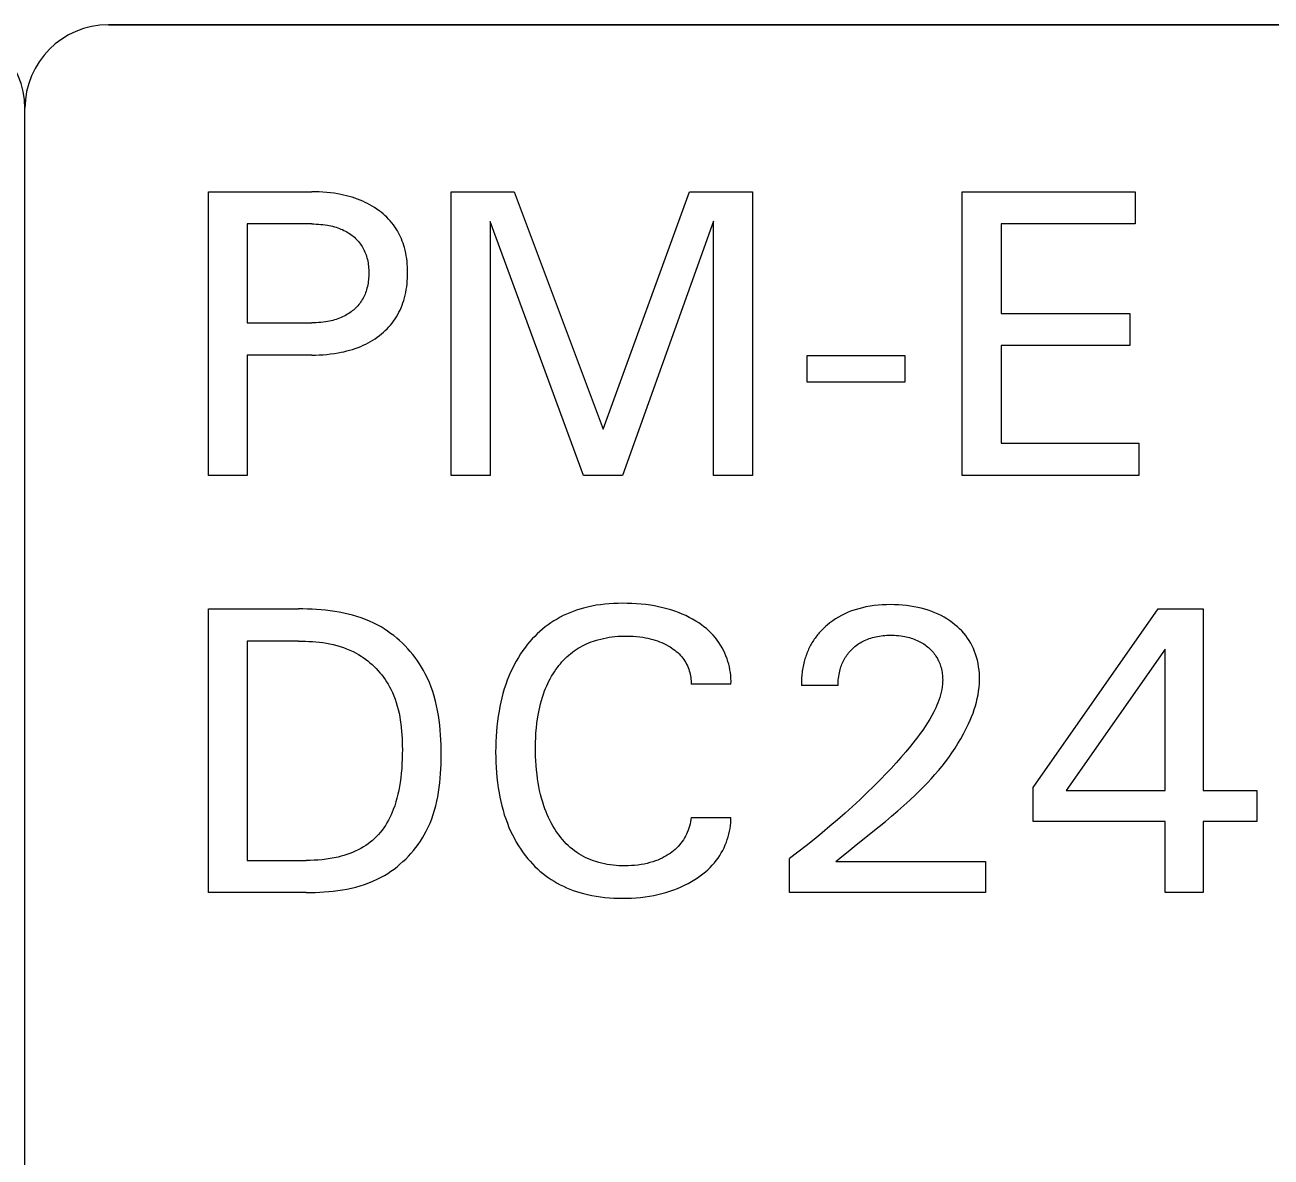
# Model space of a CAD drawing. Extents: x 10 to 656, y -396 to 292.
# Drawn here: x 261.521 to 263.033, y 116.836 to 118.21 of the extents above; entities that cross this region are included whole.
import ezdxf

# ---------------------------------------------------------------- set-up
doc = ezdxf.new("R2010")
doc.units = 0
doc.header["$LTSCALE"] = 5
doc.header["$MEASUREMENT"] = 0
doc.layers.get('0').update_dxf_attribs({"linetype": 'CONTINUOUS'})

msp = doc.modelspace()

# ---------------------------------------------------------------- linework, layer by layer
at = {"color": 7, "linetype": 'Continuous'}
for p, q in [((261.6226, 118.2098), (264.4568, 118.2098)), ((264.4568, 118.2098), (261.6226, 118.2098)), ((261.5214, 101.4882), (261.5214, 118.1086)), ((261.7441, 117.6632), (261.7441, 118.0073)), ((261.7441, 118.0073), (261.8692, 118.0073)), ((261.8737, 118.0073), (261.8692, 118.0073)), ((261.8783, 118.0072), (261.8737, 118.0073)), ((261.8828, 118.0069), (261.8783, 118.0072)), ((261.8874, 118.0066), (261.8828, 118.0069)), ((261.8919, 118.0061), (261.8874, 118.0066)), ((261.8964, 118.0055), (261.8919, 118.0061)), ((261.9009, 118.0048), (261.8964, 118.0055)), ((261.9044, 118.0042), (261.9009, 118.0048)), ((261.9079, 118.0034), (261.9044, 118.0042)), ((261.9113, 118.0026), (261.9079, 118.0034)), ((261.9147, 118.0017), (261.9113, 118.0026)), ((261.9181, 118.0007), (261.9147, 118.0017)), ((261.9215, 117.9996), (261.9181, 118.0007)), ((262.0384, 117.6632), (262.0384, 118.0073)), ((262.0384, 118.0073), (262.1148, 118.0073)), ((262.1148, 118.0073), (262.2228, 117.7193)), ((262.2228, 117.7193), (262.3275, 118.0073)), ((262.3275, 118.0073), (262.4038, 118.0073)), ((262.4038, 118.0073), (262.4038, 117.6632)), ((262.6582, 117.6632), (262.6582, 118.0073)), ((262.6582, 118.0073), (262.868, 118.0073)), ((262.868, 118.0073), (262.868, 117.9683)), ((261.9248, 117.9984), (261.9215, 117.9996)), ((261.9281, 117.9972), (261.9248, 117.9984)), ((261.9311, 117.9959), (261.9281, 117.9972)), ((261.9341, 117.9945), (261.9311, 117.9959)), ((261.937, 117.9931), (261.9341, 117.9945)), ((261.9399, 117.9915), (261.937, 117.9931)), ((261.9427, 117.9899), (261.9399, 117.9915)), ((261.9455, 117.9881), (261.9427, 117.9899)), ((261.9482, 117.9863), (261.9455, 117.9881)), ((261.9509, 117.9844), (261.9482, 117.9863)), ((261.9533, 117.9825), (261.9509, 117.9844)), ((261.9557, 117.9806), (261.9533, 117.9825)), ((261.958, 117.9785), (261.9557, 117.9806)), ((261.9602, 117.9764), (261.958, 117.9785)), ((261.9624, 117.9742), (261.9602, 117.9764)), ((261.9645, 117.9719), (261.9624, 117.9742)), ((261.9664, 117.9696), (261.9645, 117.9719)), ((262.0855, 117.9712), (262.0855, 117.6632)), ((262.1989, 117.6632), (262.0855, 117.9712)), ((262.3567, 117.9717), (262.2463, 117.6632)), ((262.3567, 117.6632), (262.3567, 117.9717)), ((261.7911, 117.9683), (261.7911, 117.8483)), ((261.8692, 117.9683), (261.7911, 117.9683)), ((261.8692, 117.9683), (261.8719, 117.9683)), ((261.8719, 117.9683), (261.8747, 117.9682)), ((261.8747, 117.9682), (261.8774, 117.9681)), ((261.8774, 117.9681), (261.8802, 117.9678)), ((261.8802, 117.9678), (261.8829, 117.9676)), ((261.8829, 117.9676), (261.8857, 117.9672)), ((261.8857, 117.9672), (261.8884, 117.9668)), ((261.8884, 117.9668), (261.8905, 117.9664)), ((261.8905, 117.9664), (261.8926, 117.9659)), ((261.8926, 117.9659), (261.8946, 117.9655)), ((261.8946, 117.9655), (261.8967, 117.9649)), ((261.8967, 117.9649), (261.8987, 117.9643)), ((261.8987, 117.9643), (261.9008, 117.9636)), ((261.9008, 117.9636), (261.9028, 117.9629)), ((261.9028, 117.9629), (261.9047, 117.9621)), ((261.9047, 117.9621), (261.9065, 117.9614)), ((261.9065, 117.9614), (261.9083, 117.9605)), ((261.9083, 117.9605), (261.91, 117.9597)), ((261.91, 117.9597), (261.9117, 117.9587)), ((261.9117, 117.9587), (261.9134, 117.9577)), ((261.9134, 117.9577), (261.915, 117.9567)), ((261.915, 117.9567), (261.9166, 117.9556)), ((261.9166, 117.9556), (261.9182, 117.9544)), ((261.9683, 117.9672), (261.9664, 117.9696)), ((261.9701, 117.9647), (261.9683, 117.9672)), ((261.9717, 117.9624), (261.9701, 117.9647)), ((261.9731, 117.96), (261.9717, 117.9624)), ((261.9745, 117.9576), (261.9731, 117.96)), ((261.9757, 117.9552), (261.9745, 117.9576)), ((262.7053, 117.9683), (262.7053, 117.8598)), ((262.868, 117.9683), (262.7053, 117.9683)), ((261.9182, 117.9544), (261.9196, 117.9533)), ((261.9196, 117.9533), (261.921, 117.9521)), ((261.921, 117.9521), (261.9224, 117.9508)), ((261.9224, 117.9508), (261.9237, 117.9495)), ((261.9237, 117.9495), (261.9249, 117.9482)), ((261.9249, 117.9482), (261.9262, 117.9468)), ((261.9262, 117.9468), (261.9273, 117.9454)), ((261.9273, 117.9454), (261.9284, 117.9439)), ((261.9284, 117.9439), (261.9294, 117.9424)), ((261.9294, 117.9424), (261.9304, 117.9408)), ((261.9304, 117.9408), (261.9314, 117.9392)), ((261.9769, 117.9527), (261.9757, 117.9552)), ((261.978, 117.9501), (261.9769, 117.9527)), ((261.9791, 117.9475), (261.978, 117.9501)), ((261.98, 117.9449), (261.9791, 117.9475)), ((261.9809, 117.9423), (261.98, 117.9449)), ((261.9817, 117.9396), (261.9809, 117.9423)), ((261.9314, 117.9392), (261.9322, 117.9376)), ((261.9322, 117.9376), (261.933, 117.9359)), ((261.933, 117.9359), (261.9338, 117.9342)), ((261.9338, 117.9342), (261.9345, 117.9325)), ((261.9345, 117.9325), (261.9351, 117.9308)), ((261.9351, 117.9308), (261.9357, 117.929)), ((261.9357, 117.929), (261.9362, 117.9272)), ((261.9362, 117.9272), (261.9367, 117.9252)), ((261.9367, 117.9252), (261.9371, 117.9232)), ((261.9825, 117.9363), (261.9817, 117.9396)), ((261.9833, 117.933), (261.9825, 117.9363)), ((261.9839, 117.9297), (261.9833, 117.933)), ((261.9844, 117.9263), (261.9839, 117.9297)), ((261.9848, 117.9229), (261.9844, 117.9263)), ((261.9371, 117.9232), (261.9375, 117.9212)), ((261.9375, 117.9212), (261.9378, 117.9191)), ((261.9378, 117.9191), (261.938, 117.9171)), ((261.938, 117.9171), (261.9382, 117.915)), ((261.9382, 117.915), (261.9383, 117.9129)), ((261.9383, 117.9129), (261.9384, 117.9109)), ((261.9384, 117.9109), (261.9384, 117.9088)), ((261.9851, 117.9195), (261.9848, 117.9229)), ((261.9853, 117.9161), (261.9851, 117.9195)), ((261.9855, 117.9127), (261.9853, 117.9161)), ((261.9855, 117.9093), (261.9855, 117.9127)), ((261.9375, 117.8964), (261.9371, 117.8943)), ((261.9378, 117.8984), (261.9375, 117.8964)), ((261.938, 117.9005), (261.9378, 117.8984)), ((261.9382, 117.9026), (261.938, 117.9005)), ((261.9383, 117.9046), (261.9382, 117.9026)), ((261.9384, 117.9067), (261.9383, 117.9046)), ((261.9384, 117.9088), (261.9384, 117.9067)), ((261.9844, 117.892), (261.9848, 117.8955)), ((261.9848, 117.8955), (261.9851, 117.8989)), ((261.9851, 117.8989), (261.9854, 117.9024)), ((261.9854, 117.9024), (261.9855, 117.9058)), ((261.9855, 117.9058), (261.9855, 117.9093)), ((261.9323, 117.8797), (261.9315, 117.8781)), ((261.9331, 117.8814), (261.9323, 117.8797)), ((261.9339, 117.8832), (261.9331, 117.8814)), ((261.9345, 117.8849), (261.9339, 117.8832)), ((261.9352, 117.8867), (261.9345, 117.8849)), ((261.9357, 117.8884), (261.9352, 117.8867)), ((261.9362, 117.8902), (261.9357, 117.8884)), ((261.9367, 117.8923), (261.9362, 117.8902)), ((261.9371, 117.8943), (261.9367, 117.8923)), ((261.9817, 117.8785), (261.9826, 117.8818)), ((261.9826, 117.8818), (261.9833, 117.8852)), ((261.9833, 117.8852), (261.9839, 117.8886)), ((261.9839, 117.8886), (261.9844, 117.892)), ((261.9212, 117.8651), (261.9199, 117.8639)), ((261.9226, 117.8664), (261.9212, 117.8651)), ((261.9239, 117.8677), (261.9226, 117.8664)), ((261.9251, 117.869), (261.9239, 117.8677)), ((261.9263, 117.8704), (261.9251, 117.869)), ((261.9274, 117.8719), (261.9263, 117.8704)), ((261.9285, 117.8734), (261.9274, 117.8719)), ((261.9296, 117.8749), (261.9285, 117.8734)), ((261.9305, 117.8765), (261.9296, 117.8749)), ((261.9315, 117.8781), (261.9305, 117.8765)), ((261.9764, 117.8639), (261.9777, 117.8667)), ((261.9777, 117.8667), (261.9788, 117.8696)), ((261.9788, 117.8696), (261.9799, 117.8725)), ((261.9799, 117.8725), (261.9809, 117.8755)), ((261.9809, 117.8755), (261.9817, 117.8785)), ((261.8858, 117.8495), (261.883, 117.8491)), ((261.8885, 117.8499), (261.8858, 117.8495)), ((261.8906, 117.8503), (261.8885, 117.8499)), ((261.8927, 117.8508), (261.8906, 117.8503)), ((261.8948, 117.8513), (261.8927, 117.8508)), ((261.8969, 117.8518), (261.8948, 117.8513)), ((261.8989, 117.8525), (261.8969, 117.8518)), ((261.901, 117.8532), (261.8989, 117.8525)), ((261.903, 117.8539), (261.901, 117.8532)), ((261.9049, 117.8547), (261.903, 117.8539)), ((261.9067, 117.8555), (261.9049, 117.8547)), ((261.9085, 117.8564), (261.9067, 117.8555)), ((261.9103, 117.8573), (261.9085, 117.8564)), ((261.912, 117.8583), (261.9103, 117.8573)), ((261.9136, 117.8593), (261.912, 117.8583)), ((261.9153, 117.8604), (261.9136, 117.8593)), ((261.9169, 117.8615), (261.9153, 117.8604)), ((261.9184, 117.8627), (261.9169, 117.8615)), ((261.9199, 117.8639), (261.9184, 117.8627)), ((261.9667, 117.8481), (261.9686, 117.8505)), ((261.9686, 117.8505), (261.9703, 117.853)), ((261.9703, 117.853), (261.972, 117.8557)), ((261.972, 117.8557), (261.9736, 117.8583)), ((261.9736, 117.8583), (261.975, 117.8611)), ((261.975, 117.8611), (261.9764, 117.8639)), ((262.7053, 117.8598), (262.8616, 117.8598)), ((262.8616, 117.8598), (262.8616, 117.8208)), ((261.7911, 117.8483), (261.8692, 117.8483)), ((261.8719, 117.8483), (261.8692, 117.8483)), ((261.8747, 117.8484), (261.8719, 117.8483)), ((261.8775, 117.8486), (261.8747, 117.8484)), ((261.8803, 117.8488), (261.8775, 117.8486)), ((261.883, 117.8491), (261.8803, 117.8488)), ((261.9514, 117.833), (261.9538, 117.8349)), ((261.9538, 117.8349), (261.9561, 117.8369)), ((261.9561, 117.8369), (261.9584, 117.839)), ((261.9584, 117.839), (261.9606, 117.8411)), ((261.9606, 117.8411), (261.9627, 117.8434)), ((261.9627, 117.8434), (261.9648, 117.8457)), ((261.9648, 117.8457), (261.9667, 117.8481)), ((261.9254, 117.8185), (261.9287, 117.8198)), ((261.9287, 117.8198), (261.9317, 117.8211)), ((261.9317, 117.8211), (261.9347, 117.8225)), ((261.9347, 117.8225), (261.9376, 117.824)), ((261.9376, 117.824), (261.9404, 117.8256)), ((261.9404, 117.8256), (261.9433, 117.8273)), ((261.9433, 117.8273), (261.946, 117.8291)), ((261.946, 117.8291), (261.9487, 117.831)), ((261.9487, 117.831), (261.9514, 117.833)), ((262.7053, 117.8208), (262.7053, 117.7022)), ((262.8616, 117.8208), (262.7053, 117.8208)), ((261.7911, 117.8093), (261.7911, 117.6632)), ((261.8692, 117.8093), (261.7911, 117.8093)), ((261.8692, 117.8093), (261.8738, 117.8093)), ((261.8738, 117.8093), (261.8784, 117.8095)), ((261.8784, 117.8095), (261.883, 117.8097)), ((261.883, 117.8097), (261.8876, 117.8101)), ((261.8876, 117.8101), (261.8922, 117.8106)), ((261.8922, 117.8106), (261.8967, 117.8112)), ((261.8967, 117.8112), (261.9013, 117.8119)), ((261.9013, 117.8119), (261.9048, 117.8126)), ((261.9048, 117.8126), (261.9083, 117.8133)), ((261.9083, 117.8133), (261.9118, 117.8142)), ((261.9118, 117.8142), (261.9152, 117.8151)), ((261.9152, 117.8151), (261.9186, 117.8161)), ((261.9186, 117.8161), (261.922, 117.8173)), ((261.922, 117.8173), (261.9254, 117.8185)), ((262.4702, 117.7764), (262.4702, 117.8088)), ((262.4702, 117.8088), (262.5887, 117.8088)), ((262.5887, 117.8088), (262.5887, 117.7764)), ((262.5887, 117.7764), (262.4702, 117.7764)), ((262.7053, 117.7022), (262.8724, 117.7022)), ((262.8724, 117.7022), (262.8724, 117.6632)), ((261.7911, 117.6632), (261.7441, 117.6632)), ((262.0855, 117.6632), (262.0384, 117.6632)), ((262.2463, 117.6632), (262.1989, 117.6632)), ((262.4038, 117.6632), (262.3567, 117.6632)), ((262.8724, 117.6632), (262.6582, 117.6632)), ((262.1987, 117.5022), (262.1945, 117.501)), ((262.2039, 117.5035), (262.1987, 117.5022)), ((262.2091, 117.5046), (262.2039, 117.5035)), ((262.2143, 117.5056), (262.2091, 117.5046)), ((262.2196, 117.5063), (262.2143, 117.5056)), ((262.2249, 117.507), (262.2196, 117.5063)), ((262.2302, 117.5075), (262.2249, 117.507)), ((262.2356, 117.5078), (262.2302, 117.5075)), ((262.2409, 117.508), (262.2356, 117.5078)), ((262.2463, 117.5081), (262.2409, 117.508)), ((262.2519, 117.508), (262.2463, 117.5081)), ((262.2575, 117.5078), (262.2519, 117.508)), ((262.2632, 117.5075), (262.2575, 117.5078)), ((262.2688, 117.5071), (262.2632, 117.5075)), ((262.2744, 117.5064), (262.2688, 117.5071)), ((262.28, 117.5057), (262.2744, 117.5064)), ((262.285, 117.5048), (262.28, 117.5057)), ((262.29, 117.5038), (262.285, 117.5048)), ((262.295, 117.5027), (262.29, 117.5038)), ((262.2999, 117.5014), (262.295, 117.5027)), ((262.5371, 117.5026), (262.5327, 117.5015)), ((262.5415, 117.5036), (262.5371, 117.5026)), ((262.5464, 117.5045), (262.5415, 117.5036)), ((262.5513, 117.5052), (262.5464, 117.5045)), ((262.5562, 117.5057), (262.5513, 117.5052)), ((262.5612, 117.5061), (262.5562, 117.5057)), ((262.5662, 117.5063), (262.5612, 117.5061)), ((262.5711, 117.5064), (262.5662, 117.5063)), ((262.576, 117.5063), (262.5711, 117.5064)), ((262.5808, 117.5061), (262.576, 117.5063)), ((262.5857, 117.5058), (262.5808, 117.5061)), ((262.5905, 117.5053), (262.5857, 117.5058)), ((262.5953, 117.5047), (262.5905, 117.5053)), ((262.6001, 117.5039), (262.5953, 117.5047)), ((262.6044, 117.5031), (262.6001, 117.5039)), ((262.6086, 117.5021), (262.6044, 117.5031)), ((262.6129, 117.501), (262.6086, 117.5021)), ((261.7441, 117.1571), (261.7441, 117.5012)), ((261.7441, 117.5012), (261.8531, 117.5012)), ((261.8585, 117.5012), (261.8531, 117.5012)), ((261.864, 117.5011), (261.8585, 117.5012)), ((261.8696, 117.5009), (261.864, 117.5011)), ((261.8751, 117.5006), (261.8696, 117.5009)), ((261.8806, 117.5001), (261.8751, 117.5006)), ((261.8861, 117.4996), (261.8806, 117.5001)), ((261.8916, 117.499), (261.8861, 117.4996)), ((261.8971, 117.4982), (261.8916, 117.499)), ((261.9026, 117.4973), (261.8971, 117.4982)), ((261.908, 117.4962), (261.9026, 117.4973)), ((261.9134, 117.495), (261.908, 117.4962)), ((261.9187, 117.4936), (261.9134, 117.495)), ((261.924, 117.4921), (261.9187, 117.4936)), ((261.9292, 117.4904), (261.924, 117.4921)), ((261.9343, 117.4885), (261.9292, 117.4904)), ((261.9394, 117.4864), (261.9343, 117.4885)), ((262.163, 117.4868), (262.1594, 117.4844)), ((262.1668, 117.489), (262.163, 117.4868)), ((262.1705, 117.4911), (262.1668, 117.489)), ((262.1744, 117.4931), (262.1705, 117.4911)), ((262.1783, 117.4949), (262.1744, 117.4931)), ((262.1823, 117.4966), (262.1783, 117.4949)), ((262.1863, 117.4982), (262.1823, 117.4966)), ((262.1904, 117.4996), (262.1863, 117.4982)), ((262.1945, 117.501), (262.1904, 117.4996)), ((262.3048, 117.5), (262.2999, 117.5014)), ((262.3097, 117.4984), (262.3048, 117.5)), ((262.3141, 117.4968), (262.3097, 117.4984)), ((262.3185, 117.495), (262.3141, 117.4968)), ((262.3228, 117.4931), (262.3185, 117.495)), ((262.327, 117.491), (262.3228, 117.4931)), ((262.3312, 117.4888), (262.327, 117.491)), ((262.3353, 117.4864), (262.3312, 117.4888)), ((262.5011, 117.4867), (262.4976, 117.4842)), ((262.5046, 117.4891), (262.5011, 117.4867)), ((262.5083, 117.4913), (262.5046, 117.4891)), ((262.512, 117.4934), (262.5083, 117.4913)), ((262.5158, 117.4953), (262.512, 117.4934)), ((262.52, 117.4971), (262.5158, 117.4953)), ((262.5241, 117.4988), (262.52, 117.4971)), ((262.5284, 117.5002), (262.5241, 117.4988)), ((262.5327, 117.5015), (262.5284, 117.5002)), ((262.617, 117.4997), (262.6129, 117.501)), ((262.6212, 117.4982), (262.617, 117.4997)), ((262.6252, 117.4966), (262.6212, 117.4982)), ((262.629, 117.4949), (262.6252, 117.4966)), ((262.6326, 117.4931), (262.629, 117.4949)), ((262.6362, 117.4912), (262.6326, 117.4931)), ((262.6397, 117.4891), (262.6362, 117.4912)), ((262.6432, 117.4868), (262.6397, 117.4891)), ((262.6465, 117.4844), (262.6432, 117.4868)), ((262.7443, 117.2847), (262.896, 117.5012)), ((262.896, 117.5012), (262.9504, 117.5012)), ((262.9504, 117.5012), (262.9504, 117.2808)), ((261.9444, 117.4841), (261.9394, 117.4864)), ((261.9493, 117.4816), (261.9444, 117.4841)), ((261.9533, 117.4793), (261.9493, 117.4816)), ((261.9573, 117.4769), (261.9533, 117.4793)), ((261.9612, 117.4743), (261.9573, 117.4769)), ((261.9649, 117.4716), (261.9612, 117.4743)), ((261.9687, 117.4688), (261.9649, 117.4716)), ((262.1459, 117.4739), (262.1427, 117.4709)), ((262.1491, 117.4767), (262.1459, 117.4739)), ((262.1525, 117.4794), (262.1491, 117.4767)), ((262.1559, 117.482), (262.1525, 117.4794)), ((262.1594, 117.4844), (262.1559, 117.482)), ((262.3386, 117.4843), (262.3353, 117.4864)), ((262.3418, 117.4821), (262.3386, 117.4843)), ((262.3449, 117.4797), (262.3418, 117.4821)), ((262.3479, 117.4773), (262.3449, 117.4797)), ((262.3508, 117.4747), (262.3479, 117.4773)), ((262.3536, 117.472), (262.3508, 117.4747)), ((262.3563, 117.4692), (262.3536, 117.472)), ((262.4849, 117.4722), (262.4838, 117.471)), ((262.486, 117.4735), (262.4849, 117.4722)), ((262.4871, 117.4747), (262.486, 117.4735)), ((262.4882, 117.4759), (262.4871, 117.4747)), ((262.4894, 117.477), (262.4882, 117.4759)), ((262.4906, 117.4782), (262.4894, 117.477)), ((262.4918, 117.4793), (262.4906, 117.4782)), ((262.493, 117.4804), (262.4918, 117.4793)), ((262.4943, 117.4815), (262.493, 117.4804)), ((262.4976, 117.4842), (262.4943, 117.4815)), ((262.6494, 117.4821), (262.6465, 117.4844)), ((262.6523, 117.4797), (262.6494, 117.4821)), ((262.655, 117.4772), (262.6523, 117.4797)), ((262.6576, 117.4745), (262.655, 117.4772)), ((262.6601, 117.4717), (262.6576, 117.4745)), ((262.6625, 117.4689), (262.6601, 117.4717)), ((261.7911, 117.4622), (261.7911, 117.1961)), ((261.8531, 117.4622), (261.7911, 117.4622)), ((261.8531, 117.4622), (261.8573, 117.4622)), ((261.8573, 117.4622), (261.8615, 117.4621)), ((261.8615, 117.4621), (261.8658, 117.4619)), ((261.8658, 117.4619), (261.8701, 117.4616)), ((261.8701, 117.4616), (261.8743, 117.4613)), ((261.8743, 117.4613), (261.8786, 117.4608)), ((261.8786, 117.4608), (261.8828, 117.4603)), ((261.8828, 117.4603), (261.887, 117.4596)), ((261.887, 117.4596), (261.8912, 117.4588)), ((261.8912, 117.4588), (261.8954, 117.4579)), ((261.8954, 117.4579), (261.8995, 117.4569)), ((261.8995, 117.4569), (261.9036, 117.4557)), ((261.9723, 117.4659), (261.9687, 117.4688)), ((261.9758, 117.4628), (261.9723, 117.4659)), ((261.9792, 117.4596), (261.9758, 117.4628)), ((261.9825, 117.4563), (261.9792, 117.4596)), ((262.1311, 117.4583), (262.1284, 117.4549)), ((262.1339, 117.4616), (262.1311, 117.4583)), ((262.1367, 117.4648), (262.1339, 117.4616)), ((262.1397, 117.4679), (262.1367, 117.4648)), ((262.1427, 117.4709), (262.1397, 117.4679)), ((262.1975, 117.4563), (262.2001, 117.4576)), ((262.2001, 117.4576), (262.2027, 117.4589)), ((262.2027, 117.4589), (262.2054, 117.46)), ((262.2054, 117.46), (262.208, 117.4611)), ((262.208, 117.4611), (262.2108, 117.4621)), ((262.2108, 117.4621), (262.2135, 117.463)), ((262.2135, 117.463), (262.2163, 117.4638)), ((262.2163, 117.4638), (262.2197, 117.4647)), ((262.2197, 117.4647), (262.2231, 117.4655)), ((262.2231, 117.4655), (262.2266, 117.4662)), ((262.2266, 117.4662), (262.23, 117.4668)), ((262.23, 117.4668), (262.2335, 117.4673)), ((262.2335, 117.4673), (262.237, 117.4677)), ((262.237, 117.4677), (262.2406, 117.468)), ((262.2406, 117.468), (262.2441, 117.4682)), ((262.2441, 117.4682), (262.2476, 117.4683)), ((262.2476, 117.4683), (262.2511, 117.4683)), ((262.2511, 117.4683), (262.2551, 117.4683)), ((262.2551, 117.4683), (262.2591, 117.4681)), ((262.2591, 117.4681), (262.2631, 117.4678)), ((262.2631, 117.4678), (262.267, 117.4674)), ((262.267, 117.4674), (262.271, 117.4669)), ((262.271, 117.4669), (262.2739, 117.4663)), ((262.2739, 117.4663), (262.2769, 117.4658)), ((262.2769, 117.4658), (262.2799, 117.4651)), ((262.2799, 117.4651), (262.2828, 117.4643)), ((262.2828, 117.4643), (262.2857, 117.4634)), ((262.2857, 117.4634), (262.2885, 117.4625)), ((262.2885, 117.4625), (262.2912, 117.4615)), ((262.2912, 117.4615), (262.2938, 117.4604)), ((262.2938, 117.4604), (262.2964, 117.4592)), ((262.2964, 117.4592), (262.2989, 117.4579)), ((262.2989, 117.4579), (262.3014, 117.4566)), ((262.3014, 117.4566), (262.3038, 117.4551)), ((262.3589, 117.4663), (262.3563, 117.4692)), ((262.3611, 117.4634), (262.3589, 117.4663)), ((262.3632, 117.4604), (262.3611, 117.4634)), ((262.3652, 117.4574), (262.3632, 117.4604)), ((262.367, 117.4542), (262.3652, 117.4574)), ((262.4743, 117.4571), (262.4735, 117.4555)), ((262.4751, 117.4586), (262.4743, 117.4571)), ((262.476, 117.4601), (262.4751, 117.4586)), ((262.477, 117.4616), (262.476, 117.4601)), ((262.4778, 117.463), (262.477, 117.4616)), ((262.4788, 117.4644), (262.4778, 117.463)), ((262.4797, 117.4658), (262.4788, 117.4644)), ((262.4807, 117.4671), (262.4797, 117.4658)), ((262.4817, 117.4684), (262.4807, 117.4671)), ((262.4827, 117.4697), (262.4817, 117.4684)), ((262.4838, 117.471), (262.4827, 117.4697)), ((262.5281, 117.4556), (262.5297, 117.4568)), ((262.5297, 117.4568), (262.5313, 117.4579)), ((262.5313, 117.4579), (262.5329, 117.4591)), ((262.5329, 117.4591), (262.5346, 117.4601)), ((262.5346, 117.4601), (262.5363, 117.4611)), ((262.5363, 117.4611), (262.538, 117.462)), ((262.538, 117.462), (262.5398, 117.4629)), ((262.5398, 117.4629), (262.5417, 117.4638)), ((262.5417, 117.4638), (262.5436, 117.4645)), ((262.5436, 117.4645), (262.5455, 117.4652)), ((262.5455, 117.4652), (262.5474, 117.4659)), ((262.5474, 117.4659), (262.5494, 117.4665)), ((262.5494, 117.4665), (262.5514, 117.467)), ((262.5514, 117.467), (262.5533, 117.4675)), ((262.5533, 117.4675), (262.5555, 117.4679)), ((262.5555, 117.4679), (262.5577, 117.4683)), ((262.5577, 117.4683), (262.56, 117.4686)), ((262.56, 117.4686), (262.5622, 117.4689)), ((262.5622, 117.4689), (262.5644, 117.469)), ((262.5644, 117.469), (262.5666, 117.4692)), ((262.5666, 117.4692), (262.5689, 117.4693)), ((262.5689, 117.4693), (262.5711, 117.4693)), ((262.5711, 117.4693), (262.5736, 117.4693)), ((262.5736, 117.4693), (262.5761, 117.4692)), ((262.5761, 117.4692), (262.5786, 117.469)), ((262.5786, 117.469), (262.5811, 117.4688)), ((262.5811, 117.4688), (262.5836, 117.4685)), ((262.5836, 117.4685), (262.586, 117.4682)), ((262.586, 117.4682), (262.5885, 117.4677)), ((262.5885, 117.4677), (262.5904, 117.4674)), ((262.5904, 117.4674), (262.5923, 117.4669)), ((262.5923, 117.4669), (262.5942, 117.4664)), ((262.5942, 117.4664), (262.5961, 117.4659)), ((262.5961, 117.4659), (262.598, 117.4653)), ((262.598, 117.4653), (262.5998, 117.4646)), ((262.5998, 117.4646), (262.6016, 117.4639)), ((262.6016, 117.4639), (262.6034, 117.4631)), ((262.6034, 117.4631), (262.6051, 117.4623)), ((262.6051, 117.4623), (262.6068, 117.4615)), ((262.6068, 117.4615), (262.6084, 117.4606)), ((262.6084, 117.4606), (262.61, 117.4597)), ((262.61, 117.4597), (262.6115, 117.4587)), ((262.6115, 117.4587), (262.6131, 117.4576)), ((262.6131, 117.4576), (262.6146, 117.4565)), ((262.6146, 117.4565), (262.616, 117.4554)), ((262.6647, 117.4659), (262.6625, 117.4689)), ((262.6667, 117.4628), (262.6647, 117.4659)), ((262.6685, 117.4597), (262.6667, 117.4628)), ((262.6702, 117.4564), (262.6685, 117.4597)), ((261.9036, 117.4557), (261.9077, 117.4544)), ((261.9077, 117.4544), (261.9116, 117.453)), ((261.9116, 117.453), (261.9155, 117.4513)), ((261.9155, 117.4513), (261.9194, 117.4496)), ((261.9194, 117.4496), (261.9231, 117.4476)), ((261.9231, 117.4476), (261.9261, 117.4459)), ((261.9261, 117.4459), (261.929, 117.4441)), ((261.929, 117.4441), (261.9318, 117.4422)), ((261.9318, 117.4422), (261.9346, 117.4402)), ((261.9857, 117.4529), (261.9825, 117.4563)), ((261.9888, 117.4494), (261.9857, 117.4529)), ((261.9918, 117.4458), (261.9888, 117.4494)), ((261.9947, 117.4421), (261.9918, 117.4458)), ((261.9974, 117.4384), (261.9947, 117.4421)), ((262.1199, 117.4423), (262.1173, 117.438)), ((262.1226, 117.4466), (262.1199, 117.4423)), ((262.1254, 117.4508), (262.1226, 117.4466)), ((262.1284, 117.4549), (262.1254, 117.4508)), ((262.1767, 117.441), (262.1788, 117.443)), ((262.1788, 117.443), (262.1809, 117.445)), ((262.1809, 117.445), (262.1831, 117.4468)), ((262.1831, 117.4468), (262.1854, 117.4486)), ((262.1854, 117.4486), (262.1877, 117.4503)), ((262.1877, 117.4503), (262.1901, 117.4519)), ((262.1901, 117.4519), (262.1925, 117.4535)), ((262.1925, 117.4535), (262.195, 117.455)), ((262.195, 117.455), (262.1975, 117.4563)), ((262.3038, 117.4551), (262.3058, 117.4539)), ((262.3058, 117.4539), (262.3077, 117.4526)), ((262.3077, 117.4526), (262.3096, 117.4512)), ((262.3096, 117.4512), (262.3114, 117.4497)), ((262.3114, 117.4497), (262.3132, 117.4482)), ((262.3132, 117.4482), (262.3149, 117.4466)), ((262.3149, 117.4466), (262.3165, 117.4449)), ((262.3165, 117.4449), (262.318, 117.4432)), ((262.318, 117.4432), (262.3194, 117.4415)), ((262.3194, 117.4415), (262.3207, 117.4397)), ((262.3687, 117.451), (262.367, 117.4542)), ((262.3703, 117.4477), (262.3687, 117.451)), ((262.3717, 117.4443), (262.3703, 117.4477)), ((262.373, 117.4408), (262.3717, 117.4443)), ((262.4681, 117.4424), (262.4675, 117.4407)), ((262.4686, 117.4441), (262.4681, 117.4424)), ((262.4692, 117.4457), (262.4686, 117.4441)), ((262.4698, 117.4474), (262.4692, 117.4457)), ((262.4705, 117.4491), (262.4698, 117.4474)), ((262.4712, 117.4507), (262.4705, 117.4491)), ((262.4719, 117.4523), (262.4712, 117.4507)), ((262.4727, 117.4539), (262.4719, 117.4523)), ((262.4735, 117.4555), (262.4727, 117.4539)), ((262.5155, 117.4407), (262.5164, 117.4422)), ((262.5164, 117.4422), (262.5173, 117.4437)), ((262.5173, 117.4437), (262.5183, 117.4451)), ((262.5183, 117.4451), (262.5193, 117.4465)), ((262.5193, 117.4465), (262.5204, 117.4479)), ((262.5204, 117.4479), (262.5215, 117.4492)), ((262.5215, 117.4492), (262.5227, 117.4505)), ((262.5227, 117.4505), (262.5239, 117.4517)), ((262.5239, 117.4517), (262.5252, 117.453)), ((262.5252, 117.453), (262.5266, 117.4543)), ((262.5266, 117.4543), (262.5281, 117.4556)), ((262.616, 117.4554), (262.6173, 117.4543)), ((262.6173, 117.4543), (262.6186, 117.4532)), ((262.6186, 117.4532), (262.6198, 117.452)), ((262.6198, 117.452), (262.621, 117.4508)), ((262.621, 117.4508), (262.6222, 117.4495)), ((262.6222, 117.4495), (262.6233, 117.4482)), ((262.6233, 117.4482), (262.6243, 117.4469)), ((262.6243, 117.4469), (262.6254, 117.4455)), ((262.6254, 117.4455), (262.6263, 117.4441)), ((262.6263, 117.4441), (262.6272, 117.4426)), ((262.6272, 117.4426), (262.6281, 117.4412)), ((262.6718, 117.4531), (262.6702, 117.4564)), ((262.6732, 117.4497), (262.6718, 117.4531)), ((262.6744, 117.4463), (262.6732, 117.4497)), ((262.6755, 117.4428), (262.6744, 117.4463)), ((262.6766, 117.4389), (262.6755, 117.4428)), ((262.9043, 117.4522), (262.7845, 117.2808)), ((262.9043, 117.2808), (262.9043, 117.4522)), ((261.9346, 117.4402), (261.9373, 117.4381)), ((261.9373, 117.4381), (261.9399, 117.4359)), ((261.9399, 117.4359), (261.9425, 117.4337)), ((261.9425, 117.4337), (261.945, 117.4313)), ((261.945, 117.4313), (261.9474, 117.4288)), ((261.9474, 117.4288), (261.9497, 117.4263)), ((261.9497, 117.4263), (261.952, 117.4237)), ((262, 117.4345), (261.9974, 117.4384)), ((262.0025, 117.4306), (262, 117.4345)), ((262.0048, 117.4266), (262.0025, 117.4306)), ((262.007, 117.4225), (262.0048, 117.4266)), ((262.1126, 117.429), (262.1104, 117.4244)), ((262.1148, 117.4335), (262.1126, 117.429)), ((262.1173, 117.438), (262.1148, 117.4335)), ((262.1637, 117.4251), (262.1655, 117.4278)), ((262.1655, 117.4278), (262.1672, 117.4302)), ((262.1672, 117.4302), (262.169, 117.4324)), ((262.169, 117.4324), (262.1708, 117.4347)), ((262.1708, 117.4347), (262.1727, 117.4369)), ((262.1727, 117.4369), (262.1747, 117.439)), ((262.1747, 117.439), (262.1767, 117.441)), ((262.3207, 117.4397), (262.3219, 117.4379)), ((262.3219, 117.4379), (262.323, 117.4361)), ((262.323, 117.4361), (262.324, 117.4342)), ((262.324, 117.4342), (262.3249, 117.4322)), ((262.3249, 117.4322), (262.3258, 117.4302)), ((262.3258, 117.4302), (262.3266, 117.4282)), ((262.3266, 117.4282), (262.3272, 117.4262)), ((262.3741, 117.4375), (262.373, 117.4408)), ((262.375, 117.4342), (262.3741, 117.4375)), ((262.3758, 117.4308), (262.375, 117.4342)), ((262.3765, 117.4273), (262.3758, 117.4308)), ((262.377, 117.4239), (262.3765, 117.4273)), ((262.4645, 117.4277), (262.4642, 117.4258)), ((262.4648, 117.4296), (262.4645, 117.4277)), ((262.4652, 117.4315), (262.4648, 117.4296)), ((262.4656, 117.4335), (262.4652, 117.4315)), ((262.4661, 117.4354), (262.4656, 117.4335)), ((262.4665, 117.4373), (262.4661, 117.4354)), ((262.467, 117.439), (262.4665, 117.4373)), ((262.4675, 117.4407), (262.467, 117.439)), ((262.5097, 117.4258), (262.5101, 117.4276)), ((262.5101, 117.4276), (262.5106, 117.4293)), ((262.5106, 117.4293), (262.5111, 117.431)), ((262.5111, 117.431), (262.5117, 117.4327)), ((262.5117, 117.4327), (262.5124, 117.4343)), ((262.5124, 117.4343), (262.5131, 117.436)), ((262.5131, 117.436), (262.5138, 117.4376)), ((262.5138, 117.4376), (262.5146, 117.4392)), ((262.5146, 117.4392), (262.5155, 117.4407)), ((262.6281, 117.4412), (262.6288, 117.4396)), ((262.6288, 117.4396), (262.6296, 117.4381)), ((262.6296, 117.4381), (262.6303, 117.4365)), ((262.6303, 117.4365), (262.6309, 117.4349)), ((262.6309, 117.4349), (262.6315, 117.4333)), ((262.6315, 117.4333), (262.632, 117.4317)), ((262.632, 117.4317), (262.6325, 117.43)), ((262.6325, 117.43), (262.633, 117.4282)), ((262.633, 117.4282), (262.6334, 117.4263)), ((262.6334, 117.4263), (262.6337, 117.4245)), ((262.6774, 117.435), (262.6766, 117.4389)), ((262.6781, 117.4311), (262.6774, 117.435)), ((262.6786, 117.4271), (262.6781, 117.4311)), ((262.679, 117.4231), (262.6786, 117.4271)), ((261.952, 117.4237), (261.9541, 117.4211)), ((261.9541, 117.4211), (261.9562, 117.4183)), ((261.9562, 117.4183), (261.9582, 117.4155)), ((261.9582, 117.4155), (261.9601, 117.4127)), ((261.9601, 117.4127), (261.9619, 117.4098)), ((262.0096, 117.4173), (262.007, 117.4225)), ((262.012, 117.4119), (262.0096, 117.4173)), ((262.0141, 117.4064), (262.012, 117.4119)), ((262.1064, 117.4146), (262.1045, 117.4094)), ((262.1084, 117.4197), (262.1064, 117.4146)), ((262.1104, 117.4244), (262.1084, 117.4197)), ((262.1556, 117.4108), (262.157, 117.4137)), ((262.157, 117.4137), (262.1586, 117.4166)), ((262.1586, 117.4166), (262.1602, 117.4195)), ((262.1602, 117.4195), (262.1619, 117.4223)), ((262.1619, 117.4223), (262.1637, 117.4251)), ((262.3272, 117.4262), (262.3278, 117.4242)), ((262.3278, 117.4242), (262.3283, 117.4222)), ((262.3283, 117.4222), (262.3287, 117.4202)), ((262.3287, 117.4202), (262.329, 117.4182)), ((262.329, 117.4182), (262.3292, 117.4162)), ((262.3292, 117.4162), (262.3294, 117.4141)), ((262.3294, 117.4141), (262.3294, 117.4121)), ((262.3294, 117.4121), (262.3294, 117.41)), ((262.3774, 117.4204), (262.377, 117.4239)), ((262.3777, 117.417), (262.3774, 117.4204)), ((262.3778, 117.4135), (262.3777, 117.417)), ((262.3777, 117.41), (262.3778, 117.4135)), ((262.4632, 117.4141), (262.4631, 117.4122)), ((262.4631, 117.4122), (262.4631, 117.4102)), ((262.4634, 117.418), (262.4632, 117.4161)), ((262.4632, 117.4161), (262.4632, 117.4141)), ((262.4635, 117.4199), (262.4634, 117.418)), ((262.4637, 117.4219), (262.4635, 117.4199)), ((262.4639, 117.4238), (262.4637, 117.4219)), ((262.4642, 117.4258), (262.4639, 117.4238)), ((262.5077, 117.4105), (262.5078, 117.4127)), ((262.5078, 117.4127), (262.5079, 117.4149)), ((262.5079, 117.4149), (262.5081, 117.4171)), ((262.5081, 117.4171), (262.5084, 117.4193)), ((262.5084, 117.4193), (262.5088, 117.4215)), ((262.5088, 117.4215), (262.5092, 117.4237)), ((262.5092, 117.4237), (262.5097, 117.4258)), ((262.6337, 117.4245), (262.634, 117.4226)), ((262.634, 117.4226), (262.6342, 117.4207)), ((262.6342, 117.4207), (262.6344, 117.4188)), ((262.6344, 117.4188), (262.6345, 117.417)), ((262.6345, 117.4132), (262.6344, 117.4099)), ((262.6345, 117.417), (262.6346, 117.4151)), ((262.6346, 117.4151), (262.6345, 117.4132)), ((262.6792, 117.4191), (262.679, 117.4231)), ((262.679, 117.4106), (262.6792, 117.4151)), ((262.6792, 117.4151), (262.6792, 117.4191)), ((261.9619, 117.4098), (261.9636, 117.4068)), ((261.9636, 117.4068), (261.9652, 117.4038)), ((261.9652, 117.4038), (261.9671, 117.3998)), ((261.9671, 117.3998), (261.9688, 117.3958)), ((262.0161, 117.4009), (262.0141, 117.4064)), ((262.0178, 117.3952), (262.0161, 117.4009)), ((262.1012, 117.3988), (262.0998, 117.3935)), ((262.1028, 117.4041), (262.1012, 117.3988)), ((262.1045, 117.4094), (262.1028, 117.4041)), ((262.149, 117.394), (262.1503, 117.3979)), ((262.1503, 117.3979), (262.1517, 117.4017)), ((262.1517, 117.4017), (262.1529, 117.4048)), ((262.1529, 117.4048), (262.1542, 117.4078)), ((262.1542, 117.4078), (262.1556, 117.4108)), ((262.3777, 117.41), (262.3294, 117.41)), ((262.4631, 117.4102), (262.4631, 117.4083)), ((262.5077, 117.4083), (262.4631, 117.4083)), ((262.5077, 117.4083), (262.5077, 117.4105)), ((262.632, 117.3969), (262.6311, 117.3937)), ((262.6328, 117.4001), (262.632, 117.3969)), ((262.6335, 117.4034), (262.6328, 117.4001)), ((262.634, 117.4066), (262.6335, 117.4034)), ((262.6344, 117.4099), (262.634, 117.4066)), ((262.6765, 117.3925), (262.6774, 117.397)), ((262.6774, 117.397), (262.6781, 117.4015)), ((262.6781, 117.4015), (262.6786, 117.406)), ((262.6786, 117.406), (262.679, 117.4106)), ((261.9688, 117.3958), (261.9704, 117.3917)), ((261.9704, 117.3917), (261.9718, 117.3876)), ((261.9718, 117.3876), (261.973, 117.3834)), ((261.973, 117.3834), (261.9742, 117.3791)), ((262.0194, 117.3895), (262.0178, 117.3952)), ((262.0207, 117.3838), (262.0194, 117.3895)), ((262.0219, 117.378), (262.0207, 117.3838)), ((262.0974, 117.3827), (262.0964, 117.3773)), ((262.0985, 117.3881), (262.0974, 117.3827)), ((262.0998, 117.3935), (262.0985, 117.3881)), ((262.1449, 117.3782), (262.1458, 117.3822)), ((262.1458, 117.3822), (262.1467, 117.3861)), ((262.1467, 117.3861), (262.1478, 117.3901)), ((262.1478, 117.3901), (262.149, 117.394)), ((262.6262, 117.3813), (262.6239, 117.3765)), ((262.6275, 117.3843), (262.6262, 117.3813)), ((262.6288, 117.3874), (262.6275, 117.3843)), ((262.63, 117.3905), (262.6288, 117.3874)), ((262.6311, 117.3937), (262.63, 117.3905)), ((262.6728, 117.3792), (262.6742, 117.3836)), ((262.6742, 117.3836), (262.6754, 117.388)), ((262.6754, 117.388), (262.6765, 117.3925)), ((261.9742, 117.3791), (261.9751, 117.3748)), ((261.9751, 117.3748), (261.976, 117.3705)), ((261.976, 117.3705), (261.9767, 117.3661)), ((261.9767, 117.3661), (261.9774, 117.3617)), ((262.0229, 117.3721), (262.0219, 117.378)), ((262.0238, 117.3662), (262.0229, 117.3721)), ((262.0245, 117.3603), (262.0238, 117.3662)), ((262.0954, 117.3711), (262.0945, 117.3649)), ((262.0964, 117.3773), (262.0954, 117.3711)), ((262.1424, 117.3628), (262.1434, 117.3702)), ((262.1434, 117.3702), (262.1441, 117.3742)), ((262.1441, 117.3742), (262.1449, 117.3782)), ((262.6189, 117.3674), (262.6162, 117.363)), ((262.6215, 117.3719), (262.6189, 117.3674)), ((262.6239, 117.3765), (262.6215, 117.3719)), ((262.666, 117.3619), (262.6679, 117.3662)), ((262.6679, 117.3662), (262.6696, 117.3705)), ((262.6696, 117.3705), (262.6713, 117.3748)), ((262.6713, 117.3748), (262.6728, 117.3792)), ((261.9774, 117.3617), (261.9779, 117.3573)), ((261.9779, 117.3573), (261.9783, 117.3529)), ((261.9783, 117.3529), (261.9786, 117.3485)), ((262.0251, 117.3543), (262.0245, 117.3603)), ((262.0255, 117.3483), (262.0251, 117.3543)), ((262.0933, 117.3525), (262.0929, 117.3463)), ((262.0938, 117.3587), (262.0933, 117.3525)), ((262.0945, 117.3649), (262.0938, 117.3587)), ((262.1409, 117.3451), (262.1412, 117.351)), ((262.1412, 117.351), (262.1417, 117.3569)), ((262.1417, 117.3569), (262.1424, 117.3628)), ((262.6105, 117.3543), (262.6074, 117.3501)), ((262.6134, 117.3586), (262.6105, 117.3543)), ((262.6162, 117.363), (262.6134, 117.3586)), ((262.6598, 117.3495), (262.662, 117.3536)), ((262.662, 117.3536), (262.664, 117.3577)), ((262.664, 117.3577), (262.666, 117.3619)), ((261.9786, 117.3485), (261.9789, 117.3441)), ((261.9789, 117.3441), (261.979, 117.3396)), ((261.979, 117.3396), (261.9791, 117.3352)), ((262.0259, 117.3423), (262.0255, 117.3483)), ((262.0261, 117.3363), (262.0259, 117.3423)), ((262.0262, 117.3302), (262.0261, 117.3363)), ((262.0926, 117.3401), (262.0924, 117.3338)), ((262.0929, 117.3463), (262.0926, 117.3401)), ((262.1406, 117.3332), (262.1407, 117.3391)), ((262.1407, 117.3391), (262.1409, 117.3451)), ((262.6012, 117.3418), (262.5956, 117.3347)), ((262.6043, 117.3459), (262.6012, 117.3418)), ((262.6074, 117.3501), (262.6043, 117.3459)), ((262.6495, 117.3321), (262.6531, 117.3378)), ((262.6531, 117.3378), (262.6565, 117.3435)), ((262.6565, 117.3435), (262.6598, 117.3495)), ((261.9791, 117.325), (261.979, 117.3192)), ((261.9791, 117.3352), (261.9792, 117.3308)), ((261.9792, 117.3308), (261.9791, 117.325)), ((262.0262, 117.3242), (262.0262, 117.3302)), ((262.0262, 117.3185), (262.0262, 117.3242)), ((262.0924, 117.3338), (262.0923, 117.3276)), ((262.0923, 117.3276), (262.0924, 117.3214)), ((262.0924, 117.3214), (262.0926, 117.3152)), ((262.1407, 117.3277), (262.1406, 117.3332)), ((262.1408, 117.3223), (262.1407, 117.3277)), ((262.1411, 117.3168), (262.1408, 117.3223)), ((262.5839, 117.321), (262.578, 117.3143)), ((262.5898, 117.3278), (262.5839, 117.321)), ((262.5956, 117.3347), (262.5898, 117.3278)), ((262.6378, 117.3157), (262.6419, 117.3211)), ((262.6419, 117.3211), (262.6457, 117.3265)), ((262.6457, 117.3265), (262.6495, 117.3321)), ((261.9784, 117.3077), (261.9779, 117.302)), ((261.9787, 117.3134), (261.9784, 117.3077)), ((261.979, 117.3192), (261.9787, 117.3134)), ((262.0255, 117.3014), (262.0258, 117.307)), ((262.0258, 117.307), (262.0261, 117.3127)), ((262.0261, 117.3127), (262.0262, 117.3185)), ((262.0926, 117.3152), (262.0929, 117.309)), ((262.0929, 117.309), (262.0933, 117.3028)), ((262.1414, 117.3114), (262.1411, 117.3168)), ((262.1419, 117.3059), (262.1414, 117.3114)), ((262.1425, 117.3005), (262.1419, 117.3059)), ((262.5719, 117.3076), (262.5657, 117.3011)), ((262.578, 117.3143), (262.5719, 117.3076)), ((262.6294, 117.3053), (262.6337, 117.3104)), ((262.6337, 117.3104), (262.6378, 117.3157)), ((261.9764, 117.2906), (261.9757, 117.2858)), ((261.9772, 117.2963), (261.9764, 117.2906)), ((261.9779, 117.302), (261.9772, 117.2963)), ((262.0245, 117.2901), (262.0251, 117.2957)), ((262.0251, 117.2957), (262.0255, 117.3014)), ((262.0933, 117.3028), (262.0938, 117.2966)), ((262.0938, 117.2966), (262.0945, 117.2905)), ((262.0945, 117.2905), (262.0954, 117.2843)), ((262.1432, 117.2951), (262.1425, 117.3005)), ((262.1439, 117.2903), (262.1432, 117.2951)), ((262.1448, 117.2856), (262.1439, 117.2903)), ((262.5594, 117.2947), (262.551, 117.2863)), ((262.5657, 117.3011), (262.5594, 117.2947)), ((262.6114, 117.2854), (262.616, 117.2903)), ((262.616, 117.2903), (262.6206, 117.2952)), ((262.6206, 117.2952), (262.6251, 117.3002)), ((262.6251, 117.3002), (262.6294, 117.3053)), ((261.9738, 117.2764), (261.9726, 117.2717)), ((261.9748, 117.2811), (261.9738, 117.2764)), ((261.9757, 117.2858), (261.9748, 117.2811)), ((262.0221, 117.2734), (262.023, 117.2789)), ((262.023, 117.2789), (262.0239, 117.2845)), ((262.0239, 117.2845), (262.0245, 117.2901)), ((262.0954, 117.2843), (262.0964, 117.2782)), ((262.0964, 117.2782), (262.0974, 117.2729)), ((262.1457, 117.2808), (262.1448, 117.2856)), ((262.1468, 117.2762), (262.1457, 117.2808)), ((262.148, 117.2715), (262.1468, 117.2762)), ((262.5426, 117.278), (262.534, 117.2698)), ((262.551, 117.2863), (262.5426, 117.278)), ((262.5946, 117.2692), (262.6018, 117.276)), ((262.6018, 117.276), (262.6066, 117.2807)), ((262.6066, 117.2807), (262.6114, 117.2854)), ((262.7443, 117.2432), (262.7443, 117.2847)), ((262.7845, 117.2808), (262.9043, 117.2808)), ((262.9504, 117.2808), (263.0155, 117.2808)), ((263.0155, 117.2808), (263.0155, 117.2432)), ((261.9699, 117.2625), (261.9682, 117.2579)), ((261.9713, 117.2671), (261.9699, 117.2625)), ((261.9726, 117.2717), (261.9713, 117.2671)), ((262.0182, 117.2571), (262.0197, 117.2625)), ((262.0197, 117.2625), (262.021, 117.2679)), ((262.021, 117.2679), (262.0221, 117.2734)), ((262.0974, 117.2729), (262.0986, 117.2675)), ((262.0986, 117.2675), (262.0998, 117.2622)), ((262.0998, 117.2622), (262.1013, 117.2569)), ((262.1494, 117.2669), (262.148, 117.2715)), ((262.1508, 117.2623), (262.1494, 117.2669)), ((262.1521, 117.2587), (262.1508, 117.2623)), ((262.5252, 117.2617), (262.5162, 117.2535)), ((262.534, 117.2698), (262.5252, 117.2617)), ((262.58, 117.2562), (262.5874, 117.2626)), ((262.5874, 117.2626), (262.5946, 117.2692)), ((261.9639, 117.248), (261.9623, 117.2448)), ((261.9655, 117.2513), (261.9639, 117.248)), ((261.9669, 117.2546), (261.9655, 117.2513)), ((261.9682, 117.2579), (261.9669, 117.2546)), ((262.0127, 117.2414), (262.0148, 117.2466)), ((262.0148, 117.2466), (262.0166, 117.2518)), ((262.0166, 117.2518), (262.0182, 117.2571)), ((262.1013, 117.2569), (262.1028, 117.2516)), ((262.1028, 117.2516), (262.1046, 117.2464)), ((262.1046, 117.2464), (262.1065, 117.2413)), ((262.1534, 117.2552), (262.1521, 117.2587)), ((262.1549, 117.2517), (262.1534, 117.2552)), ((262.1564, 117.2482), (262.1549, 117.2517)), ((262.1581, 117.2448), (262.1564, 117.2482)), ((262.3291, 117.2456), (262.3286, 117.243)), ((262.3294, 117.2483), (262.3291, 117.2456)), ((262.3294, 117.2483), (262.3777, 117.2483)), ((262.3774, 117.2415), (262.3776, 117.2449)), ((262.3776, 117.2449), (262.3777, 117.2483)), ((262.507, 117.2455), (262.4978, 117.2375)), ((262.5162, 117.2535), (262.507, 117.2455)), ((262.565, 117.2435), (262.5726, 117.2498)), ((262.5726, 117.2498), (262.58, 117.2562)), ((261.9524, 117.2301), (261.9502, 117.2275)), ((261.9545, 117.2327), (261.9524, 117.2301)), ((261.9567, 117.2356), (261.9545, 117.2327)), ((261.9587, 117.2386), (261.9567, 117.2356)), ((261.9605, 117.2417), (261.9587, 117.2386)), ((261.9623, 117.2448), (261.9605, 117.2417)), ((262.0058, 117.2273), (262.008, 117.2314)), ((262.008, 117.2314), (262.0105, 117.2363)), ((262.0105, 117.2363), (262.0127, 117.2414)), ((262.1065, 117.2413), (262.1085, 117.2362)), ((262.1085, 117.2362), (262.1105, 117.2316)), ((262.1105, 117.2316), (262.1127, 117.227)), ((262.1598, 117.2415), (262.1581, 117.2448)), ((262.1616, 117.2382), (262.1598, 117.2415)), ((262.1636, 117.2349), (262.1616, 117.2382)), ((262.1654, 117.2321), (262.1636, 117.2349)), ((262.1673, 117.2293), (262.1654, 117.2321)), ((262.3247, 117.2301), (262.3237, 117.2278)), ((262.3257, 117.2326), (262.3247, 117.2301)), ((262.3266, 117.2351), (262.3257, 117.2326)), ((262.3274, 117.2377), (262.3266, 117.2351)), ((262.3281, 117.2404), (262.3274, 117.2377)), ((262.3286, 117.243), (262.3281, 117.2404)), ((262.3752, 117.2281), (262.376, 117.2314)), ((262.376, 117.2314), (262.3766, 117.2347)), ((262.3766, 117.2347), (262.3771, 117.2381)), ((262.3771, 117.2381), (262.3774, 117.2415)), ((262.4978, 117.2375), (262.4884, 117.2296)), ((262.5272, 117.2128), (262.5499, 117.2311)), ((262.5499, 117.2311), (262.5575, 117.2373)), ((262.5575, 117.2373), (262.565, 117.2435)), ((262.9043, 117.2432), (262.7443, 117.2432)), ((262.9043, 117.1571), (262.9043, 117.2432)), ((262.9504, 117.2432), (262.9504, 117.1571)), ((263.0155, 117.2432), (262.9504, 117.2432)), ((261.9375, 117.2162), (261.9347, 117.2142)), ((261.9402, 117.2182), (261.9375, 117.2162)), ((261.9429, 117.2204), (261.9402, 117.2182)), ((261.9454, 117.2227), (261.9429, 117.2204)), ((261.9478, 117.225), (261.9454, 117.2227)), ((261.9502, 117.2275), (261.9478, 117.225)), ((261.9956, 117.2118), (261.9984, 117.2156)), ((261.9984, 117.2156), (262.001, 117.2194)), ((262.001, 117.2194), (262.0035, 117.2233)), ((262.0035, 117.2233), (262.0058, 117.2273)), ((262.1127, 117.227), (262.115, 117.2226)), ((262.115, 117.2226), (262.1174, 117.2182)), ((262.1174, 117.2182), (262.12, 117.2139)), ((262.1692, 117.2266), (262.1673, 117.2293)), ((262.1713, 117.2239), (262.1692, 117.2266)), ((262.1734, 117.2214), (262.1713, 117.2239)), ((262.1757, 117.2188), (262.1734, 117.2214)), ((262.178, 117.2164), (262.1757, 117.2188)), ((262.1804, 117.2141), (262.178, 117.2164)), ((262.3154, 117.215), (262.3137, 117.2131)), ((262.317, 117.217), (262.3154, 117.215)), ((262.3185, 117.219), (262.317, 117.217)), ((262.32, 117.2211), (262.3185, 117.219)), ((262.3213, 117.2233), (262.32, 117.2211)), ((262.3225, 117.2255), (262.3213, 117.2233)), ((262.3237, 117.2278), (262.3225, 117.2255)), ((262.3694, 117.2115), (262.3709, 117.2149)), ((262.3709, 117.2149), (262.3722, 117.2183)), ((262.3722, 117.2183), (262.3733, 117.2215)), ((262.3733, 117.2215), (262.3744, 117.2248)), ((262.3744, 117.2248), (262.3752, 117.2281)), ((262.4787, 117.2216), (262.4689, 117.2137)), ((262.4884, 117.2296), (262.4787, 117.2216)), ((261.9012, 117.2002), (261.8964, 117.1992)), ((261.9048, 117.2011), (261.9012, 117.2002)), ((261.9083, 117.2021), (261.9048, 117.2011)), ((261.9118, 117.2032), (261.9083, 117.2021)), ((261.9153, 117.2044), (261.9118, 117.2032)), ((261.9187, 117.2058), (261.9153, 117.2044)), ((261.9221, 117.2072), (261.9187, 117.2058)), ((261.9254, 117.2088), (261.9221, 117.2072)), ((261.9287, 117.2105), (261.9254, 117.2088)), ((261.9319, 117.2124), (261.9287, 117.2105)), ((261.9347, 117.2142), (261.9319, 117.2124)), ((261.9832, 117.1978), (261.9865, 117.2012)), ((261.9865, 117.2012), (261.9896, 117.2046)), ((261.9896, 117.2046), (261.9927, 117.2082)), ((261.9927, 117.2082), (261.9956, 117.2118)), ((262.12, 117.2139), (262.1228, 117.2096)), ((262.1228, 117.2096), (262.1257, 117.2055)), ((262.1257, 117.2055), (262.1287, 117.2015)), ((262.1287, 117.2015), (262.1313, 117.1982)), ((262.1828, 117.2118), (262.1804, 117.2141)), ((262.1854, 117.2097), (262.1828, 117.2118)), ((262.188, 117.2077), (262.1854, 117.2097)), ((262.1906, 117.2059), (262.188, 117.2077)), ((262.1933, 117.2041), (262.1906, 117.2059)), ((262.1961, 117.2024), (262.1933, 117.2041)), ((262.1989, 117.2008), (262.1961, 117.2024)), ((262.2018, 117.1994), (262.1989, 117.2008)), ((262.2967, 117.2003), (262.2942, 117.199)), ((262.2992, 117.2017), (262.2967, 117.2003)), ((262.3016, 117.2032), (262.2992, 117.2017)), ((262.3038, 117.2046), (262.3016, 117.2032)), ((262.3059, 117.2062), (262.3038, 117.2046)), ((262.308, 117.2078), (262.3059, 117.2062)), ((262.3099, 117.2095), (262.308, 117.2078)), ((262.3119, 117.2112), (262.3099, 117.2095)), ((262.3137, 117.2131), (262.3119, 117.2112)), ((262.3621, 117.1989), (262.3641, 117.2019)), ((262.3641, 117.2019), (262.366, 117.2051)), ((262.366, 117.2051), (262.3678, 117.2083)), ((262.3678, 117.2083), (262.3694, 117.2115)), ((262.4589, 117.206), (262.4489, 117.1983)), ((262.4689, 117.2137), (262.4589, 117.206)), ((262.505, 117.1947), (262.5123, 117.2007)), ((262.5123, 117.2007), (262.5197, 117.2068)), ((262.5197, 117.2068), (262.5272, 117.2128)), ((261.7911, 117.1961), (261.8626, 117.1961)), ((261.8674, 117.1962), (261.8626, 117.1961)), ((261.8723, 117.1963), (261.8674, 117.1962)), ((261.8772, 117.1966), (261.8723, 117.1963)), ((261.882, 117.197), (261.8772, 117.1966)), ((261.8868, 117.1976), (261.882, 117.197)), ((261.8917, 117.1983), (261.8868, 117.1976)), ((261.8964, 117.1992), (261.8917, 117.1983)), ((261.9653, 117.1829), (261.9691, 117.1856)), ((261.9691, 117.1856), (261.9728, 117.1885)), ((261.9728, 117.1885), (261.9763, 117.1915)), ((261.9763, 117.1915), (261.9798, 117.1946)), ((261.9798, 117.1946), (261.9832, 117.1978)), ((262.1313, 117.1982), (262.1341, 117.195)), ((262.1341, 117.195), (262.1369, 117.1919)), ((262.1369, 117.1919), (262.1399, 117.1889)), ((262.1399, 117.1889), (262.1429, 117.186)), ((262.1429, 117.186), (262.1461, 117.1832)), ((262.2048, 117.198), (262.2018, 117.1994)), ((262.2078, 117.1968), (262.2048, 117.198)), ((262.2108, 117.1956), (262.2078, 117.1968)), ((262.2139, 117.1946), (262.2108, 117.1956)), ((262.2173, 117.1936), (262.2139, 117.1946)), ((262.2207, 117.1927), (262.2173, 117.1936)), ((262.2242, 117.1919), (262.2207, 117.1927)), ((262.2277, 117.1912), (262.2242, 117.1919)), ((262.2312, 117.1907), (262.2277, 117.1912)), ((262.2347, 117.1903), (262.2312, 117.1907)), ((262.2383, 117.1899), (262.2347, 117.1903)), ((262.2418, 117.1897), (262.2383, 117.1899)), ((262.2454, 117.1896), (262.2418, 117.1897)), ((262.2489, 117.1895), (262.2454, 117.1896)), ((262.2529, 117.1896), (262.2489, 117.1895)), ((262.2569, 117.1898), (262.2529, 117.1896)), ((262.2609, 117.1901), (262.2569, 117.1898)), ((262.2648, 117.1905), (262.2609, 117.1901)), ((262.2688, 117.1911), (262.2648, 117.1905)), ((262.2723, 117.1917), (262.2688, 117.1911)), ((262.2759, 117.1925), (262.2723, 117.1917)), ((262.2794, 117.1934), (262.2759, 117.1925)), ((262.2829, 117.1944), (262.2794, 117.1934)), ((262.2863, 117.1956), (262.2829, 117.1944)), ((262.289, 117.1966), (262.2863, 117.1956)), ((262.2916, 117.1978), (262.289, 117.1966)), ((262.2942, 117.199), (262.2916, 117.1978)), ((262.3467, 117.1821), (262.3496, 117.1847)), ((262.3496, 117.1847), (262.3524, 117.1874)), ((262.3524, 117.1874), (262.3551, 117.1902)), ((262.3551, 117.1902), (262.3577, 117.1931)), ((262.3577, 117.1931), (262.3599, 117.196)), ((262.3599, 117.196), (262.3621, 117.1989)), ((262.4489, 117.1571), (262.4489, 117.1983)), ((262.505, 117.1947), (262.6863, 117.1947)), ((262.6863, 117.1947), (262.6863, 117.1571)), ((261.9384, 117.1688), (261.9435, 117.1709)), ((261.9435, 117.1709), (261.9485, 117.1732)), ((261.9485, 117.1732), (261.9534, 117.1757)), ((261.9534, 117.1757), (261.9574, 117.1779)), ((261.9574, 117.1779), (261.9614, 117.1804)), ((261.9614, 117.1804), (261.9653, 117.1829)), ((262.1461, 117.1832), (262.1493, 117.1805)), ((262.1493, 117.1805), (262.1526, 117.1779)), ((262.1526, 117.1779), (262.156, 117.1754)), ((262.156, 117.1754), (262.1595, 117.173)), ((262.1595, 117.173), (262.1632, 117.1708)), ((262.1632, 117.1708), (262.1669, 117.1686)), ((262.3258, 117.1681), (262.33, 117.1705)), ((262.33, 117.1705), (262.3341, 117.1729)), ((262.3341, 117.1729), (262.3373, 117.1751)), ((262.3373, 117.1751), (262.3405, 117.1773)), ((262.3405, 117.1773), (262.3436, 117.1797)), ((262.3436, 117.1797), (262.3467, 117.1821)), ((261.8623, 117.1571), (261.7441, 117.1571)), ((261.8623, 117.1571), (261.8678, 117.1571)), ((261.8678, 117.1571), (261.8733, 117.1573)), ((261.8733, 117.1573), (261.8789, 117.1575)), ((261.8789, 117.1575), (261.8844, 117.1578)), ((261.8844, 117.1578), (261.8899, 117.1583)), ((261.8899, 117.1583), (261.8954, 117.1588)), ((261.8954, 117.1588), (261.901, 117.1595)), ((261.901, 117.1595), (261.9064, 117.1604)), ((261.9064, 117.1604), (261.9119, 117.1613)), ((261.9119, 117.1613), (261.9173, 117.1625)), ((261.9173, 117.1625), (261.9227, 117.1638)), ((261.9227, 117.1638), (261.928, 117.1653)), ((261.928, 117.1653), (261.9332, 117.167)), ((261.9332, 117.167), (261.9384, 117.1688)), ((262.1669, 117.1686), (262.1707, 117.1666)), ((262.1707, 117.1666), (262.1745, 117.1647)), ((262.1745, 117.1647), (262.1784, 117.1629)), ((262.1784, 117.1629), (262.1824, 117.1613)), ((262.1824, 117.1613), (262.1864, 117.1598)), ((262.1864, 117.1598), (262.1905, 117.1584)), ((262.1905, 117.1584), (262.1946, 117.1571)), ((262.1946, 117.1571), (262.1987, 117.156)), ((262.1987, 117.156), (262.2039, 117.1547)), ((262.2039, 117.1547), (262.2091, 117.1536)), ((262.2841, 117.1537), (262.289, 117.1547)), ((262.289, 117.1547), (262.2939, 117.1559)), ((262.2939, 117.1559), (262.2988, 117.1572)), ((262.2988, 117.1572), (262.3036, 117.1587)), ((262.3036, 117.1587), (262.3084, 117.1603)), ((262.3084, 117.1603), (262.3128, 117.1621)), ((262.3128, 117.1621), (262.3172, 117.1639)), ((262.3172, 117.1639), (262.3215, 117.166)), ((262.3215, 117.166), (262.3258, 117.1681)), ((262.6863, 117.1571), (262.4489, 117.1571)), ((262.9504, 117.1571), (262.9043, 117.1571)), ((262.2091, 117.1536), (262.2144, 117.1527)), ((262.2144, 117.1527), (262.2196, 117.1519)), ((262.2196, 117.1519), (262.2249, 117.1513)), ((262.2249, 117.1513), (262.2303, 117.1508)), ((262.2303, 117.1508), (262.2356, 117.1505)), ((262.2356, 117.1505), (262.2409, 117.1503)), ((262.2409, 117.1503), (262.2463, 117.1503)), ((262.2463, 117.1503), (262.2518, 117.1503)), ((262.2518, 117.1503), (262.2572, 117.1505)), ((262.2572, 117.1505), (262.2627, 117.1509)), ((262.2627, 117.1509), (262.2682, 117.1513)), ((262.2682, 117.1513), (262.2737, 117.152)), ((262.2737, 117.152), (262.2791, 117.1528)), ((262.2791, 117.1528), (262.2841, 117.1537))]:
    msp.add_line(p, q, dxfattribs=at)
for centre, start, end in [((261.4201, 118.1086), 0, 90), ((261.6226, 118.1086), 90, 180), ((261.6226, 118.1086), 90, 180)]:
    msp.add_arc(centre, 0.1012, start, end, dxfattribs=at)

doc.saveas('drawing.dxf')
